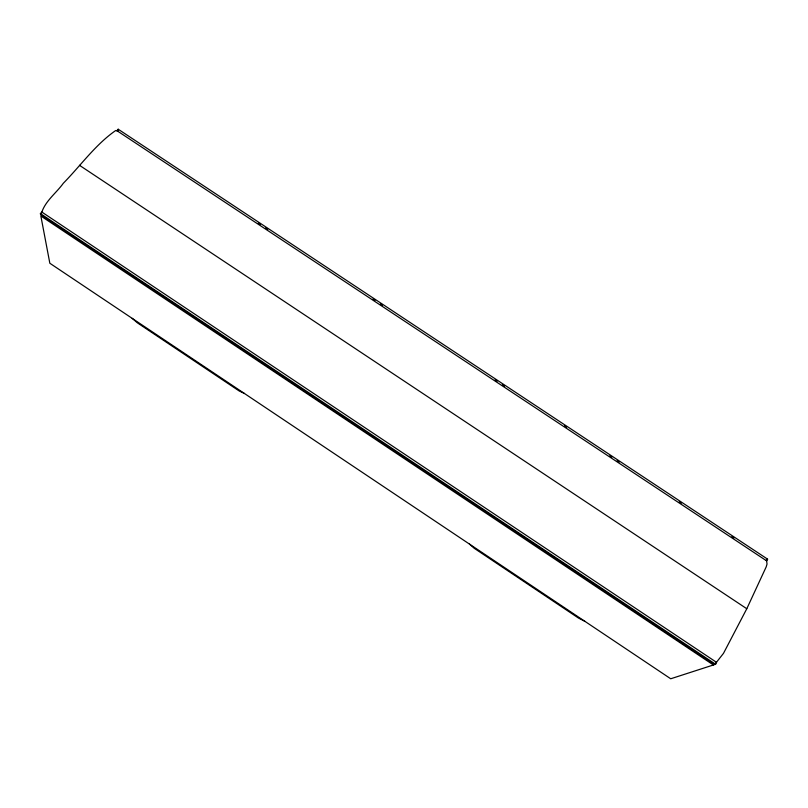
<?xml version="1.0" encoding="UTF-8"?>
<svg xmlns="http://www.w3.org/2000/svg" width="808" height="808" viewBox="0 0 808 808"><rect width="100%" height="100%" fill="white"/><g stroke="black" fill="none" stroke-linecap="round" stroke-linejoin="round"><path stroke-width="1.21" d="M41.259 214.009C44.561 201.455 56.045 193.405 63.317 183.275C80.527 165.771 95.516 144.501 115.695 130.522L117.675 131.098M715.837 663.075L723.483 653.359L746.794 608.737L766.186 566.893L767.034 564.024L766.57 560.57M715.595 664.267L716.545 662.348L41.824 212.039L40.4 213.575L40.612 214.706L714.565 664.6L715.595 664.267L40.4 213.575M767.6 559.156L766.721 560.924L116.887 130.654L118.2 129.23L767.6 559.156L766.135 560.449M714.565 664.6L714.999 663.732L713.403 664.974L670.721 678.77L49.833 263.246L40.855 215.988L713.403 664.974M244.501 393.516L239.067 390.9L137.421 322.867L132.148 318.332M584.83 621.281L578.558 618.12L474.144 548.228L469.408 544.036M258.237 223.129L260.338 224.523M265.6 228.007L267.711 229.391M372.942 299.071L375.043 300.465M380.305 303.949L382.416 305.343M495.021 379.891L497.122 381.285M502.384 384.77L504.485 386.163M564.479 425.877L566.58 427.27M609.727 455.843L611.828 457.237M617.09 460.722L619.201 462.115M679.185 501.829L681.285 503.222M731.795 536.663L733.906 538.057M79.477 165.297L746.794 608.737M118.2 129.23L118.271 130.462"/></g></svg>
